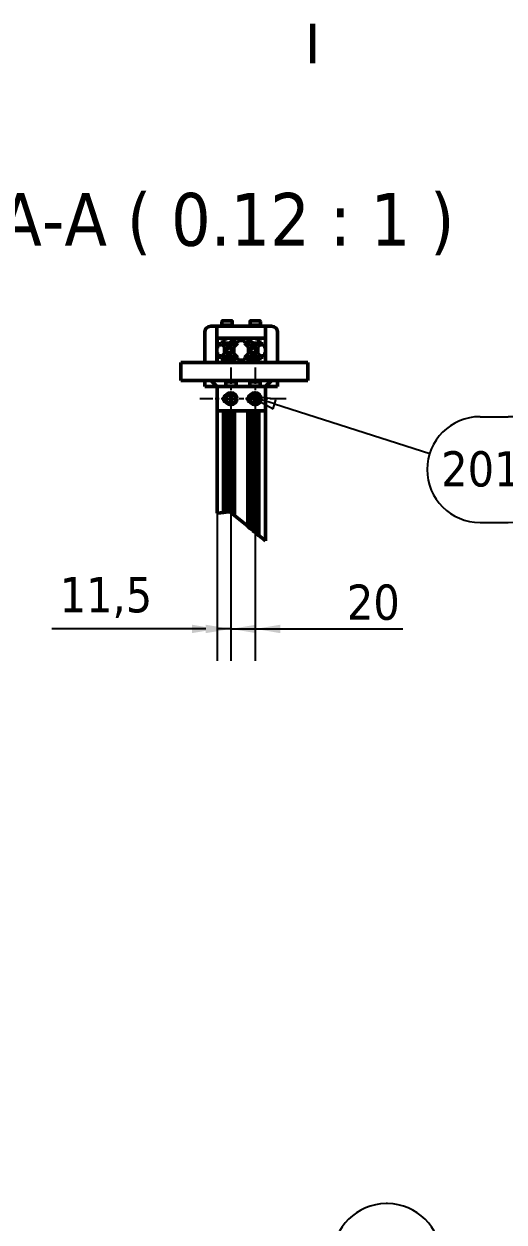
# Model space of a CAD drawing. Header units: millimetres. Extents: x -2748 to 3818, y -1510 to 2700.
# Drawn here: x 2285 to 2718, y 1563 to 2645 of the extents above; entities that cross this region are included whole.
import ezdxf

# ---------------------------------------------------------------- set-up
doc = ezdxf.new("R2010")
doc.units = ezdxf.units.MM
doc.header["$LTSCALE"] = 9.090909
doc.linetypes.add('CHAIN', pattern=[0.3543, 0.2362, -0.0295, 0.0591, -0.0295])
for name, color, linetype, lineweight in [('Border (ISO)', 7, 'Continuous', 70), ('Break Line (ISO)', 7, 'Continuous', 50), ('Center Mark (ISO)', 7, 'Continuous', 25), ('Dimension (ISO)', 7, 'Continuous', 25), ('Hatch (ISO)', 7, 'Continuous', 18), ('Symbol (ISO)', 7, 'Continuous', 25), ('Visible (ISO)', 7, 'Continuous', 50)]:
    doc.layers.add(name, color=color, linetype=linetype, lineweight=lineweight)
doc.styles.add('Label Text (ISO)', font='tahoma.ttf')
doc.styles.add('Note Text (ISO)', font='tahoma.ttf')
doc.dimstyles.new('Default - Method 1b (ISO)', dxfattribs={"dimscale": 9.090909, "dimtxt": 3.5, "dimasz": 2.5, "dimexe": 3.175, "dimexo": 0, "dimgap": 0.762, "dimtad": 1, "dimtoh": 1, "dimrnd": 1e-08, "dimtxsty": 'Note Text (ISO)', "dimcen": 0.09, "dimdle": 10, "dimclrd": 256, "dimclre": 256, "dimclrt": 256, "dimazin": 2, "dimtfac": 1, "dimtmove": 0, "dimatfit": 3, "dimfxl": 0, "dimtolj": 1, "dimlwd": -1, "dimlwe": -1, "dimarcsym": 0})

# ---------------------------------------------------------------- blocks, each defined once
blk = doc.blocks.new('Borders Default Border')
at = {"layer": 'Border (ISO)'}
blk.add_line((280, 287), (280, 290.9), dxfattribs=at)
blk = doc.blocks.new('Balloon3')
at = {"layer": 'Symbol (ISO)'}
for p, q in [((287.42, 173.73), (287.26, 173.73)), ((294.71, 160.63), (290.98, 164.65)), ((287.42, 163.23), (287.26, 163.23)), ((295.08, 160.97), (294.35, 160.29)), ((296.41, 158.8), (295.08, 160.97)), ((294.35, 160.29), (296.41, 158.8)), ((294.71, 160.63), (296.41, 158.8))]:
    blk.add_line(p, q, dxfattribs=at)
at = {"layer": 'Symbol (ISO)', "flags": 128}
blk.add_lwpolyline([(294.35, 160.29), (296.41, 158.8)], dxfattribs=at)
at = {"layer": 'Symbol (ISO)'}
for centre, start, end in [((287.26, 168.48), 90, 270), ((287.42, 168.48), 270, 90)]:
    blk.add_arc(centre, 5.25, start, end, dxfattribs=at)
blk.add_solid([(294.35, 160.29), (296.41, 158.8), (295.08, 160.97), (294.35, 160.29)], dxfattribs=at)
at = {"layer": 'Symbol (ISO)', "insert": (287.34, 168.52), "char_height": 3.5, "attachment_point": 5, "style": 'Note Text (ISO)'}
blk.add_mtext('032', dxfattribs=at)
blk = doc.blocks.new('Balloon18')
at = {"layer": 'Symbol (ISO)'}
for p, q in [((274.16, 253.81), (273.81, 253.92)), ((274.16, 253.88), (273.81, 253.92)), ((273.81, 253.92), (274.07, 253.78)), ((275.09, 253.78), (274.36, 253.86)), ((274.43, 253.58), (276.04, 252.68)), ((276.19, 253.16), (274.89, 253.58)), ((276.04, 252.68), (276.32, 253.58)), ((276.19, 253.16), (291.6, 248.24)), ((296.59, 251.89), (299.38, 251.89)), ((309.88, 251.89), (312.67, 251.89)), ((323.17, 251.89), (325.95, 251.89)), ((296.59, 241.39), (299.38, 241.39)), ((309.88, 241.39), (312.67, 241.39)), ((323.17, 241.39), (325.95, 241.39))]:
    blk.add_line(p, q, dxfattribs=at)
at = {"layer": 'Symbol (ISO)', "flags": 128}
blk.add_lwpolyline([(276.34, 253.64), (273.81, 253.92)], dxfattribs=at)
at = {"layer": 'Symbol (ISO)'}
for centre, start, end in [((296.59, 246.64), 90, 270), ((299.38, 246.64), 270, 90), ((309.88, 246.64), 90, 270), ((312.67, 246.64), 270, 90), ((323.17, 246.64), 90, 270), ((325.95, 246.64), 270, 90)]:
    blk.add_arc(centre, 5.25, start, end, dxfattribs=at)
blk.add_solid([(276.34, 253.64), (273.81, 253.92), (276.04, 252.68), (276.34, 253.64)], dxfattribs=at)
at = {"layer": 'Symbol (ISO)', "char_height": 3.5, "attachment_point": 5, "style": 'Note Text (ISO)'}
for s, insert in [('2013', (297.99, 246.68)), ('2012', (311.27, 246.68)), ('2010', (324.56, 246.68))]:
    blk.add_mtext(s, dxfattribs=dict(at, insert=insert))
blk = doc.blocks.new('*D54')
at = {"layer": 'Defpoints', "color": 0}
for p in [(2471.4, 2306.2), (2493.3, 2306.2), (2493.3, 2098.3)]:
    blk.add_point(p, dxfattribs=at)
at = {"layer": 'Dimension (ISO)'}
for p, q in [((2471.4, 2306.2), (2471.4, 2069.4)), ((2493.3, 2306.2), (2493.3, 2069.4)), ((2448.7, 2098.3), (2426, 2098.3)), ((2471.4, 2098.3), (2493.3, 2098.3)), ((2516, 2098.3), (2626.7, 2098.3))]:
    blk.add_line(p, q, dxfattribs=at)
for points in [[(2448.7, 2102.1), (2448.7, 2094.5), (2471.4, 2098.3)], [(2516, 2102.1), (2516, 2094.5), (2493.3, 2098.3)]]:
    blk.add_solid(points, dxfattribs=at)
at = {"layer": 'Dimension (ISO)', "insert": (2576.1, 2138.4), "char_height": 31.82, "attachment_point": 1, "style": 'Note Text (ISO)'}
blk.add_mtext('\\A1;20', dxfattribs=at)
blk = doc.blocks.new('*D55')
at = {"layer": 'Defpoints', "color": 0}
for p in [(2458.9, 2295.3), (2471.4, 2278), (2458.9, 2098.3)]:
    blk.add_point(p, dxfattribs=at)
at = {"layer": 'Dimension (ISO)'}
for p, q in [((2458.9, 2295.3), (2458.9, 2069.4)), ((2471.4, 2278), (2471.4, 2069.4)), ((2436.2, 2098.3), (2309.8, 2098.3)), ((2471.4, 2098.3), (2458.9, 2098.3)), ((2494.2, 2098.3), (2516.9, 2098.3))]:
    blk.add_line(p, q, dxfattribs=at)
for points in [[(2436.2, 2102.1), (2436.2, 2094.5), (2458.9, 2098.3)], [(2494.2, 2102.1), (2494.2, 2094.5), (2471.4, 2098.3)]]:
    blk.add_solid(points, dxfattribs=at)
at = {"layer": 'Dimension (ISO)', "insert": (2316.8, 2145.1), "char_height": 31.82, "attachment_point": 1, "style": 'Note Text (ISO)'}
blk.add_mtext('\\A1;11,5', dxfattribs=at)

msp = doc.modelspace()

# ---------------------------------------------------------------- hatches: boundary and pattern name
at = {"layer": 'Hatch (ISO)'}
h = msp.add_hatch(dxfattribs=at)
h.set_pattern_fill('ANSI31', color=256, scale=230.909091, style=0)
h.set_pattern_definition([(45, (0, 0), (-20.40967, 20.40967), [])])
edge = h.paths.add_edge_path()
edge.add_line((2474.798, 2360.708), (2473.211, 2359.12))
edge.add_line((2473.211, 2359.12), (2473.211, 2358.744))
edge.add_line((2473.211, 2358.744), (2475.802, 2358.744))
edge.add_line((2475.802, 2358.744), (2475.802, 2356.956))
edge.add_line((2475.802, 2356.956), (2472.899, 2354.053))
edge.add_line((2472.899, 2354.053), (2470.02, 2354.053))
edge.add_line((2470.02, 2354.053), (2469.802, 2353.835))
edge.add_line((2469.802, 2353.835), (2469.584, 2354.053))
edge.add_line((2469.584, 2354.053), (2466.704, 2354.053))
edge.add_line((2466.704, 2354.053), (2463.802, 2356.956))
edge.add_line((2463.802, 2356.956), (2463.802, 2358.744))
edge.add_line((2463.802, 2358.744), (2466.393, 2358.744))
edge.add_line((2466.393, 2358.744), (2466.393, 2359.12))
edge.add_line((2466.393, 2359.12), (2464.805, 2360.708))
edge.add_line((2464.805, 2360.708), (2459.438, 2360.708))
edge.add_ellipse((2459.438, 2360.162), major_axis=(-0.545, 0), ratio=1, start_angle=270, end_angle=360)
edge.add_line((2458.893, 2360.162), (2458.893, 2354.795))
edge.add_line((2458.893, 2354.795), (2460.48, 2353.208))
edge.add_line((2460.48, 2353.208), (2460.856, 2353.208))
edge.add_line((2460.856, 2353.208), (2460.856, 2355.799))
edge.add_line((2460.856, 2355.799), (2462.645, 2355.799))
edge.add_line((2462.645, 2355.799), (2465.547, 2352.896))
edge.add_line((2465.547, 2352.896), (2465.547, 2350.017))
edge.add_line((2465.547, 2350.017), (2465.765, 2349.799))
edge.add_line((2465.765, 2349.799), (2465.547, 2349.58))
edge.add_line((2465.547, 2349.58), (2465.547, 2346.701))
edge.add_line((2465.547, 2346.701), (2462.645, 2343.799))
edge.add_line((2462.645, 2343.799), (2460.856, 2343.799))
edge.add_line((2460.856, 2343.799), (2460.856, 2346.389))
edge.add_line((2460.856, 2346.389), (2460.48, 2346.389))
edge.add_line((2460.48, 2346.389), (2458.893, 2344.802))
edge.add_line((2458.893, 2344.802), (2458.893, 2339.435))
edge.add_ellipse((2459.438, 2339.435), major_axis=(0, -0.545), ratio=1, start_angle=270, end_angle=360)
edge.add_line((2459.438, 2338.889), (2464.805, 2338.889))
edge.add_line((2464.805, 2338.889), (2466.393, 2340.477))
edge.add_line((2466.393, 2340.477), (2466.393, 2340.853))
edge.add_line((2466.393, 2340.853), (2463.802, 2340.853))
edge.add_line((2463.802, 2340.853), (2463.802, 2342.641))
edge.add_line((2463.802, 2342.641), (2466.704, 2345.544))
edge.add_line((2466.704, 2345.544), (2469.584, 2345.544))
edge.add_line((2469.584, 2345.544), (2469.802, 2345.762))
edge.add_line((2469.802, 2345.762), (2470.02, 2345.544))
edge.add_line((2470.02, 2345.544), (2472.899, 2345.544))
edge.add_line((2472.899, 2345.544), (2475.802, 2342.641))
edge.add_line((2475.802, 2342.641), (2475.802, 2340.853))
edge.add_line((2475.802, 2340.853), (2473.211, 2340.853))
edge.add_line((2473.211, 2340.853), (2473.211, 2340.477))
edge.add_line((2473.211, 2340.477), (2474.798, 2338.889))
edge.add_line((2474.798, 2338.889), (2486.624, 2338.889))
edge.add_line((2486.624, 2338.889), (2488.211, 2340.477))
edge.add_line((2488.211, 2340.477), (2488.211, 2340.853))
edge.add_line((2488.211, 2340.853), (2485.62, 2340.853))
edge.add_line((2485.62, 2340.853), (2485.62, 2342.641))
edge.add_line((2485.62, 2342.641), (2488.523, 2345.544))
edge.add_line((2488.523, 2345.544), (2491.402, 2345.544))
edge.add_line((2491.402, 2345.544), (2491.62, 2345.762))
edge.add_line((2491.62, 2345.762), (2491.838, 2345.544))
edge.add_line((2491.838, 2345.544), (2494.717, 2345.544))
edge.add_line((2494.717, 2345.544), (2497.62, 2342.641))
edge.add_line((2497.62, 2342.641), (2497.62, 2340.853))
edge.add_line((2497.62, 2340.853), (2495.029, 2340.853))
edge.add_line((2495.029, 2340.853), (2495.029, 2340.477))
edge.add_line((2495.029, 2340.477), (2496.616, 2338.889))
edge.add_line((2496.616, 2338.889), (2501.984, 2338.889))
edge.add_ellipse((2501.984, 2339.435), major_axis=(0.545, 0), ratio=1, start_angle=270, end_angle=360)
edge.add_line((2502.529, 2339.435), (2502.529, 2344.802))
edge.add_line((2502.529, 2344.802), (2500.942, 2346.389))
edge.add_line((2500.942, 2346.389), (2500.565, 2346.389))
edge.add_line((2500.565, 2346.389), (2500.565, 2343.799))
edge.add_line((2500.565, 2343.799), (2498.777, 2343.799))
edge.add_line((2498.777, 2343.799), (2495.875, 2346.701))
edge.add_line((2495.875, 2346.701), (2495.875, 2349.58))
edge.add_line((2495.875, 2349.58), (2495.656, 2349.799))
edge.add_line((2495.656, 2349.799), (2495.875, 2350.017))
edge.add_line((2495.875, 2350.017), (2495.875, 2352.896))
edge.add_line((2495.875, 2352.896), (2498.777, 2355.799))
edge.add_line((2498.777, 2355.799), (2500.565, 2355.799))
edge.add_line((2500.565, 2355.799), (2500.565, 2353.208))
edge.add_line((2500.565, 2353.208), (2500.942, 2353.208))
edge.add_line((2500.942, 2353.208), (2502.529, 2354.795))
edge.add_line((2502.529, 2354.795), (2502.529, 2360.162))
edge.add_ellipse((2501.984, 2360.162), major_axis=(0, 0.545), ratio=1, start_angle=270, end_angle=360)
edge.add_line((2501.984, 2360.708), (2496.616, 2360.708))
edge.add_line((2496.616, 2360.708), (2495.029, 2359.12))
edge.add_line((2495.029, 2359.12), (2495.029, 2358.744))
edge.add_line((2495.029, 2358.744), (2497.62, 2358.744))
edge.add_line((2497.62, 2358.744), (2497.62, 2356.956))
edge.add_line((2497.62, 2356.956), (2494.717, 2354.053))
edge.add_line((2494.717, 2354.053), (2491.838, 2354.053))
edge.add_line((2491.838, 2354.053), (2491.62, 2353.835))
edge.add_line((2491.62, 2353.835), (2491.402, 2354.053))
edge.add_line((2491.402, 2354.053), (2488.523, 2354.053))
edge.add_line((2488.523, 2354.053), (2485.62, 2356.956))
edge.add_line((2485.62, 2356.956), (2485.62, 2358.744))
edge.add_line((2485.62, 2358.744), (2488.211, 2358.744))
edge.add_line((2488.211, 2358.744), (2488.211, 2359.12))
edge.add_line((2488.211, 2359.12), (2486.624, 2360.708))
edge.add_line((2486.624, 2360.708), (2474.798, 2360.708))
edge = h.paths.add_edge_path(flags=0)
edge.add_ellipse((2491.62, 2349.799), major_axis=(-2.291, 0), ratio=1, start_angle=0, end_angle=360)
edge = h.paths.add_edge_path(flags=0)
edge.add_ellipse((2469.802, 2349.799), major_axis=(-2.291, 0), ratio=1, start_angle=0, end_angle=360)
h.paths.add_polyline_path([(2474.056, 2349.58), (2473.838, 2349.799), (2474.056, 2350.017), (2474.056, 2352.896), (2477.438, 2356.278), (2477.438, 2358.744), (2483.984, 2358.744), (2483.984, 2356.278), (2487.365, 2352.896), (2487.365, 2350.017), (2487.584, 2349.799), (2487.365, 2349.58), (2487.365, 2346.701), (2483.984, 2343.319), (2483.984, 2340.853), (2477.438, 2340.853), (2477.438, 2343.319), (2474.056, 2346.701)], flags=0)

# ---------------------------------------------------------------- linework, layer by layer
at = {"layer": 'Break Line (ISO)'}
for p, q in [((2458.893, 2202.811), (2459.438, 2202.878)), ((2464.805, 2203.534), (2459.438, 2202.878)), ((2466.393, 2203.728), (2464.805, 2203.534)), ((2466.704, 2203.767), (2466.393, 2203.728)), ((2469.584, 2204.119), (2466.704, 2203.767)), ((2469.802, 2204.145), (2469.584, 2204.119)), ((2470.02, 2204.172), (2469.802, 2204.145)), ((2470.416, 2204.22), (2470.02, 2204.172)), ((2472.899, 2202.186), (2470.416, 2204.22)), ((2473.211, 2201.931), (2472.899, 2202.186)), ((2474.798, 2200.631), (2473.211, 2201.931)), ((2486.624, 2190.947), (2474.798, 2200.631)), ((2488.211, 2189.647), (2486.624, 2190.947)), ((2488.523, 2189.391), (2488.211, 2189.647)), ((2491.402, 2187.033), (2488.523, 2189.391)), ((2491.62, 2186.855), (2491.402, 2187.033)), ((2491.838, 2186.676), (2491.62, 2186.855)), ((2494.717, 2184.318), (2491.838, 2186.676)), ((2495.029, 2184.063), (2494.717, 2184.318)), ((2496.616, 2182.763), (2495.029, 2184.063)), ((2501.984, 2178.367), (2496.616, 2182.763)), ((2501.984, 2178.367), (2502.529, 2177.92))]:
    msp.add_line(p, q, dxfattribs=at)
at = {"layer": 'Center Mark (ISO)', "linetype": 'CHAIN', "ltscale": 6.889386}
for p, q in [((2471.438, 2334.344), (2471.438, 2277.98)), ((2493.256, 2334.344), (2493.256, 2277.98)), ((2499.62, 2306.162), (2443.256, 2306.162)), ((2521.438, 2306.162), (2465.075, 2306.162))]:
    msp.add_line(p, q, dxfattribs=at)
at = {"layer": 'Visible (ISO)'}
for p, q in [((2453.275, 2371.617), (2458.729, 2371.617)), ((2458.729, 2371.617), (2464.184, 2371.617)), ((2458.729, 2371.617), (2458.729, 2360.708)), ((2462.547, 2372.708), (2473.456, 2372.708)), ((2462.547, 2371.617), (2462.547, 2372.708)), ((2463.365, 2375.98), (2463.365, 2372.708)), ((2463.911, 2376.526), (2472.093, 2376.526)), ((2464.184, 2371.617), (2497.238, 2371.617)), ((2472.638, 2375.98), (2472.638, 2372.708)), ((2473.456, 2371.617), (2473.456, 2372.708)), ((2487.965, 2372.708), (2498.875, 2372.708)), ((2487.965, 2371.617), (2487.965, 2372.708)), ((2488.784, 2375.98), (2488.784, 2372.708)), ((2489.329, 2376.526), (2497.511, 2376.526)), ((2497.238, 2371.617), (2502.693, 2371.617)), ((2498.056, 2375.98), (2498.056, 2372.708)), ((2498.875, 2371.617), (2498.875, 2372.708)), ((2502.693, 2360.708), (2502.693, 2371.617)), ((2502.693, 2371.617), (2508.147, 2371.617)), ((2447.82, 2338.889), (2447.82, 2366.162)), ((2459.438, 2360.708), (2458.729, 2360.708)), ((2458.729, 2360.708), (2458.729, 2338.889)), ((2458.893, 2360.162), (2458.893, 2354.795)), ((2464.805, 2360.708), (2459.438, 2360.708)), ((2463.802, 2356.956), (2463.802, 2358.744)), ((2463.802, 2358.744), (2466.393, 2358.744)), ((2466.393, 2359.12), (2464.805, 2360.708)), ((2474.798, 2360.708), (2464.805, 2360.708)), ((2466.393, 2358.744), (2466.393, 2359.12)), ((2471.275, 2359.607), (2471.275, 2360.708)), ((2472.826, 2359.607), (2471.275, 2359.607)), ((2474.798, 2360.708), (2473.211, 2359.12)), ((2473.211, 2359.12), (2473.211, 2358.744)), ((2473.211, 2358.744), (2475.802, 2358.744)), ((2486.624, 2360.708), (2474.798, 2360.708)), ((2475.802, 2358.744), (2475.802, 2356.956)), ((2477.438, 2356.278), (2477.438, 2358.744)), ((2477.438, 2358.744), (2483.984, 2358.744)), ((2483.984, 2358.744), (2483.984, 2356.278)), ((2485.62, 2356.956), (2485.62, 2358.744)), ((2485.62, 2358.744), (2488.211, 2358.744)), ((2488.211, 2359.12), (2486.624, 2360.708)), ((2496.616, 2360.708), (2486.624, 2360.708)), ((2488.211, 2358.744), (2488.211, 2359.12)), ((2490.147, 2359.607), (2488.596, 2359.607)), ((2490.147, 2360.708), (2490.147, 2359.607)), ((2496.616, 2360.708), (2495.029, 2359.12)), ((2495.029, 2359.12), (2495.029, 2358.744)), ((2495.029, 2358.744), (2497.62, 2358.744)), ((2501.984, 2360.708), (2496.616, 2360.708)), ((2497.62, 2358.744), (2497.62, 2356.956)), ((2502.693, 2360.708), (2501.984, 2360.708)), ((2502.529, 2354.795), (2502.529, 2360.162)), ((2502.693, 2338.889), (2502.693, 2360.708)), ((2513.602, 2366.162), (2513.602, 2338.889)), ((2458.893, 2354.795), (2460.48, 2353.208)), ((2460.48, 2353.208), (2460.856, 2353.208)), ((2460.856, 2353.208), (2460.856, 2355.799)), ((2460.856, 2355.799), (2462.645, 2355.799)), ((2462.645, 2355.799), (2465.547, 2352.896)), ((2466.704, 2354.053), (2463.802, 2356.956)), ((2465.275, 2357.023), (2465.275, 2355.788)), ((2465.275, 2355.788), (2470.729, 2355.788)), ((2465.81, 2355.253), (2465.275, 2355.788)), ((2465.547, 2352.896), (2465.547, 2350.017)), ((2465.547, 2350.017), (2465.765, 2349.799)), ((2465.765, 2349.799), (2465.547, 2349.58)), ((2465.547, 2349.58), (2465.547, 2346.701)), ((2470.194, 2355.253), (2465.81, 2355.253)), ((2469.584, 2354.053), (2466.704, 2354.053)), ((2469.802, 2353.835), (2469.584, 2354.053)), ((2470.02, 2354.053), (2469.802, 2353.835)), ((2472.899, 2354.053), (2470.02, 2354.053)), ((2470.194, 2355.253), (2470.729, 2355.788)), ((2470.729, 2357.023), (2470.729, 2355.788)), ((2475.802, 2356.956), (2472.899, 2354.053)), ((2473.838, 2349.799), (2474.056, 2350.017)), ((2474.056, 2349.58), (2473.838, 2349.799)), ((2474.056, 2352.896), (2477.438, 2356.278)), ((2474.056, 2350.017), (2474.056, 2352.896)), ((2474.056, 2346.701), (2474.056, 2349.58)), ((2483.984, 2356.278), (2487.365, 2352.896)), ((2488.523, 2354.053), (2485.62, 2356.956)), ((2487.365, 2352.896), (2487.365, 2350.017)), ((2487.365, 2350.017), (2487.584, 2349.799)), ((2487.584, 2349.799), (2487.365, 2349.58)), ((2487.365, 2349.58), (2487.365, 2346.701)), ((2491.402, 2354.053), (2488.523, 2354.053)), ((2490.693, 2357.023), (2490.693, 2355.788)), ((2490.693, 2355.788), (2496.147, 2355.788)), ((2491.228, 2355.253), (2490.693, 2355.788)), ((2495.612, 2355.253), (2491.228, 2355.253)), ((2491.62, 2353.835), (2491.402, 2354.053)), ((2491.838, 2354.053), (2491.62, 2353.835)), ((2494.717, 2354.053), (2491.838, 2354.053)), ((2497.62, 2356.956), (2494.717, 2354.053)), ((2495.612, 2355.253), (2496.147, 2355.788)), ((2495.656, 2349.799), (2495.875, 2350.017)), ((2495.875, 2349.58), (2495.656, 2349.799)), ((2495.875, 2352.896), (2498.777, 2355.799)), ((2495.875, 2350.017), (2495.875, 2352.896)), ((2495.875, 2346.701), (2495.875, 2349.58)), ((2496.147, 2357.023), (2496.147, 2355.788)), ((2498.777, 2355.799), (2500.565, 2355.799)), ((2500.565, 2355.799), (2500.565, 2353.208)), ((2500.565, 2353.208), (2500.942, 2353.208)), ((2500.942, 2353.208), (2502.529, 2354.795)), ((2426.165, 2338.889), (2431.62, 2338.889)), ((2426.165, 2338.889), (2426.165, 2322.526)), ((2459.438, 2338.889), (2431.62, 2338.889)), ((2460.48, 2346.389), (2458.893, 2344.802)), ((2458.893, 2344.802), (2458.893, 2339.435)), ((2459.438, 2338.889), (2464.805, 2338.889)), ((2460.856, 2346.389), (2460.48, 2346.389)), ((2460.856, 2343.799), (2460.856, 2346.389)), ((2462.645, 2343.799), (2460.856, 2343.799)), ((2465.547, 2346.701), (2462.645, 2343.799)), ((2463.802, 2342.641), (2466.704, 2345.544)), ((2463.802, 2340.853), (2463.802, 2342.641)), ((2466.393, 2340.853), (2463.802, 2340.853)), ((2464.805, 2338.889), (2466.393, 2340.477)), ((2474.798, 2338.889), (2464.805, 2338.889)), ((2465.984, 2342.708), (2465.984, 2340.853)), ((2465.984, 2342.708), (2468.711, 2342.708)), ((2465.984, 2340.068), (2465.984, 2339.759)), ((2465.984, 2339.759), (2465.984, 2339.435)), ((2465.984, 2338.889), (2465.984, 2339.435)), ((2465.984, 2339.435), (2474.253, 2339.435)), ((2466.393, 2340.477), (2466.393, 2340.853)), ((2466.704, 2345.544), (2469.584, 2345.544)), ((2469.246, 2343.253), (2468.711, 2342.718)), ((2474.165, 2342.718), (2468.711, 2342.718)), ((2468.711, 2342.708), (2468.711, 2342.718)), ((2469.246, 2343.253), (2473.63, 2343.253)), ((2469.584, 2345.544), (2469.802, 2345.762)), ((2469.802, 2345.762), (2470.02, 2345.544)), ((2470.02, 2345.544), (2472.899, 2345.544)), ((2472.899, 2345.544), (2475.802, 2342.641)), ((2475.802, 2340.853), (2473.211, 2340.853)), ((2473.211, 2340.853), (2473.211, 2340.477)), ((2473.211, 2340.477), (2474.798, 2338.889)), ((2473.63, 2343.253), (2474.165, 2342.718)), ((2477.438, 2343.319), (2474.056, 2346.701)), ((2474.165, 2342.708), (2474.165, 2342.718)), ((2474.165, 2342.708), (2475.736, 2342.708)), ((2474.798, 2338.889), (2486.624, 2338.889)), ((2475.802, 2342.641), (2475.802, 2340.853)), ((2477.438, 2340.853), (2477.438, 2343.319)), ((2483.984, 2340.853), (2477.438, 2340.853)), ((2487.365, 2346.701), (2483.984, 2343.319)), ((2483.984, 2343.319), (2483.984, 2340.853)), ((2485.62, 2342.641), (2488.523, 2345.544)), ((2485.62, 2340.853), (2485.62, 2342.641)), ((2488.211, 2340.853), (2485.62, 2340.853)), ((2486.624, 2338.889), (2488.211, 2340.477)), ((2496.616, 2338.889), (2486.624, 2338.889)), ((2487.802, 2342.708), (2487.802, 2340.853)), ((2487.802, 2342.708), (2490.529, 2342.708)), ((2487.802, 2340.068), (2487.802, 2339.759)), ((2487.802, 2339.759), (2487.802, 2339.435)), ((2487.802, 2338.889), (2487.802, 2339.435)), ((2487.802, 2339.435), (2496.071, 2339.435)), ((2488.211, 2340.477), (2488.211, 2340.853)), ((2488.523, 2345.544), (2491.402, 2345.544)), ((2491.064, 2343.253), (2490.529, 2342.718)), ((2495.984, 2342.718), (2490.529, 2342.718)), ((2490.529, 2342.708), (2490.529, 2342.718)), ((2491.064, 2343.253), (2495.448, 2343.253)), ((2491.402, 2345.544), (2491.62, 2345.762)), ((2491.62, 2345.762), (2491.838, 2345.544)), ((2491.838, 2345.544), (2494.717, 2345.544)), ((2494.717, 2345.544), (2497.62, 2342.641)), ((2497.62, 2340.853), (2495.029, 2340.853)), ((2495.029, 2340.853), (2495.029, 2340.477)), ((2495.029, 2340.477), (2496.616, 2338.889)), ((2495.448, 2343.253), (2495.984, 2342.718)), ((2498.777, 2343.799), (2495.875, 2346.701)), ((2495.984, 2342.708), (2495.984, 2342.718)), ((2495.984, 2342.708), (2497.554, 2342.708)), ((2496.616, 2338.889), (2501.984, 2338.889)), ((2497.62, 2342.641), (2497.62, 2340.853)), ((2500.565, 2343.799), (2498.777, 2343.799)), ((2500.942, 2346.389), (2500.565, 2346.389)), ((2500.565, 2346.389), (2500.565, 2343.799)), ((2502.529, 2344.802), (2500.942, 2346.389)), ((2535.256, 2338.889), (2501.984, 2338.889)), ((2502.529, 2339.435), (2502.529, 2344.802)), ((2535.256, 2338.889), (2540.711, 2338.889)), ((2540.711, 2322.526), (2540.711, 2338.889)), ((2431.62, 2322.526), (2426.165, 2322.526)), ((2431.62, 2322.526), (2535.256, 2322.526)), ((2447.82, 2317.071), (2447.82, 2322.526)), ((2458.729, 2317.071), (2447.82, 2317.071)), ((2453.438, 2322.526), (2458.893, 2317.071)), ((2458.729, 2317.235), (2458.729, 2317.071)), ((2458.893, 2317.071), (2458.893, 2295.253)), ((2458.893, 2317.071), (2502.529, 2317.071)), ((2465.984, 2322.526), (2465.984, 2321.435)), ((2476.893, 2321.435), (2465.984, 2321.435)), ((2466.802, 2318.162), (2466.802, 2321.435)), ((2475.529, 2317.617), (2467.347, 2317.617)), ((2476.075, 2318.162), (2476.075, 2321.435)), ((2476.893, 2322.526), (2476.893, 2321.435)), ((2487.802, 2322.526), (2487.802, 2321.435)), ((2498.711, 2321.435), (2487.802, 2321.435)), ((2488.62, 2318.162), (2488.62, 2321.435)), ((2497.347, 2317.617), (2489.165, 2317.617)), ((2497.893, 2318.162), (2497.893, 2321.435)), ((2498.711, 2322.526), (2498.711, 2321.435)), ((2502.529, 2317.071), (2507.984, 2322.526)), ((2502.529, 2317.071), (2502.529, 2295.253)), ((2502.693, 2317.071), (2502.693, 2317.235)), ((2513.602, 2317.071), (2502.693, 2317.071)), ((2513.602, 2322.526), (2513.602, 2317.071)), ((2540.711, 2322.526), (2535.256, 2322.526)), ((2465.984, 2303.723), (2465.984, 2308.602)), ((2469.802, 2307.107), (2471.438, 2308.052)), ((2469.802, 2305.217), (2469.802, 2307.107)), ((2471.438, 2304.273), (2469.802, 2305.217)), ((2471.438, 2308.052), (2473.075, 2307.107)), ((2473.075, 2305.217), (2471.438, 2304.273)), ((2473.075, 2307.107), (2473.075, 2305.217)), ((2487.802, 2303.723), (2487.802, 2308.602)), ((2491.62, 2307.107), (2493.256, 2308.052)), ((2491.62, 2305.217), (2491.62, 2307.107)), ((2493.256, 2304.273), (2491.62, 2305.217)), ((2493.256, 2308.052), (2494.893, 2307.107)), ((2494.893, 2305.217), (2493.256, 2304.273)), ((2494.893, 2307.107), (2494.893, 2305.217)), ((2458.893, 2202.811), (2458.893, 2295.253)), ((2458.893, 2295.253), (2502.529, 2295.253)), ((2464.805, 2203.534), (2464.805, 2295.253)), ((2466.393, 2203.728), (2466.393, 2295.253)), ((2466.704, 2203.767), (2466.704, 2295.253)), ((2469.584, 2204.119), (2469.584, 2295.253)), ((2469.802, 2204.145), (2469.802, 2295.253)), ((2470.02, 2204.172), (2470.02, 2295.253)), ((2472.899, 2202.186), (2472.899, 2295.253)), ((2473.211, 2201.931), (2473.211, 2295.253)), ((2474.798, 2200.631), (2474.798, 2295.253)), ((2486.624, 2190.947), (2486.624, 2295.253)), ((2488.211, 2189.647), (2488.211, 2295.253)), ((2488.523, 2189.391), (2488.523, 2295.253)), ((2491.402, 2187.033), (2491.402, 2295.253)), ((2491.62, 2186.855), (2491.62, 2295.253)), ((2491.838, 2186.676), (2491.838, 2295.253)), ((2494.717, 2184.318), (2494.717, 2295.253)), ((2495.029, 2184.063), (2495.029, 2295.253)), ((2496.616, 2182.763), (2496.616, 2295.253)), ((2502.529, 2177.92), (2502.529, 2295.253))]:
    msp.add_line(p, q, dxfattribs=at)
for centre, radius in [((2469.802, 2349.799), 2.291), ((2491.62, 2349.799), 2.291), ((2471.438, 2306.162), 5.455), ((2471.438, 2306.162), 4.636), ((2493.256, 2306.162), 5.455), ((2493.256, 2306.162), 4.636)]:
    msp.add_circle(centre, radius, dxfattribs=at)
for centre, radius, start, end in [((2453.275, 2366.162), 5.455, 90, 180), ((2463.911, 2375.98), 0.545, 90, 180), ((2472.093, 2375.98), 0.545, 0, 90), ((2489.329, 2375.98), 0.545, 90, 180), ((2497.511, 2375.98), 0.545, 0, 90), ((2508.147, 2366.162), 5.455, 0, 90), ((2459.438, 2360.162), 0.545, 90, 180), ((2468.002, 2362.073), 5.739, 222.955667, 330.908332), ((2472.826, 2359.388), 0.218, 330.908332, 90), ((2488.596, 2359.388), 0.218, 90, 209.091668), ((2493.42, 2362.073), 5.739, 209.091668, 317.044333), ((2501.984, 2360.162), 0.545, 0, 90), ((2459.438, 2339.435), 0.545, 180, 270), ((2501.984, 2339.435), 0.545, 270, 0), ((2467.347, 2318.162), 0.545, 180, 270), ((2475.529, 2318.162), 0.545, 270, 0), ((2489.165, 2318.162), 0.545, 180, 270), ((2497.347, 2318.162), 0.545, 270, 0), ((2468.165, 2306.162), 3.273, 112.88538, 247.11462), ((2489.984, 2306.162), 3.273, 112.88538, 247.11462)]:
    msp.add_arc(centre, radius, start, end, dxfattribs=at)

# ---------------------------------------------------------------- block references
at = {"xscale": 9.090909090909092, "yscale": 9.090909090909092, "zscale": 9.090909090909092}
msp.add_blockref('Borders Default Border', (0, 0), dxfattribs=at)
at = {"layer": 'Symbol (ISO)', "xscale": 9.090909090909092, "yscale": 9.090909090909092, "zscale": 9.090909090909092}
for name in ['Balloon18', 'Balloon3']:
    msp.add_blockref(name, (0, 0), dxfattribs=at)

# ---------------------------------------------------------------- texts
at = {"layer": 'Symbol (ISO)', "insert": (2262.288, 2435.617), "char_height": 47.72727, "attachment_point": 7, "style": 'Label Text (ISO)'}
msp.add_mtext('A-A ( 0.12 : 1 )', dxfattribs=at)

# ---------------------------------------------------------------- dimensions: what is measured, and where the dimension line sits
at = {"layer": 'Dimension (ISO)'}
for base, p1, p2, picture, middle in [((2493.256, 2098.314), (2471.438, 2306.162), (2493.256, 2306.162), '*D54', (2597.917, 2098.314)), ((2458.893, 2098.314), (2471.438, 2277.98), (2458.893, 2295.253), '*D55', (2355.664, 2098.314))]:
    dim = msp.add_linear_dim(base=base, p1=p1, p2=p2, angle=180, dimstyle='Default - Method 1b (ISO)', override={"dimgap": 0.762, "dimtoh": 0, "dimdec": 2, "dimlfac": 0.916667, "dimtol": 0, "dimlim": 0, "dimtp": 0, "dimtm": 0, "dimtdec": 2, "dimtofl": 1, "dimatfit": 1}, dxfattribs=at)
    dim.commit()
    dim.dimension.update_dxf_attribs({"geometry": picture, "text_midpoint": middle, "dimtype": 160})

doc.saveas('drawing.dxf')
